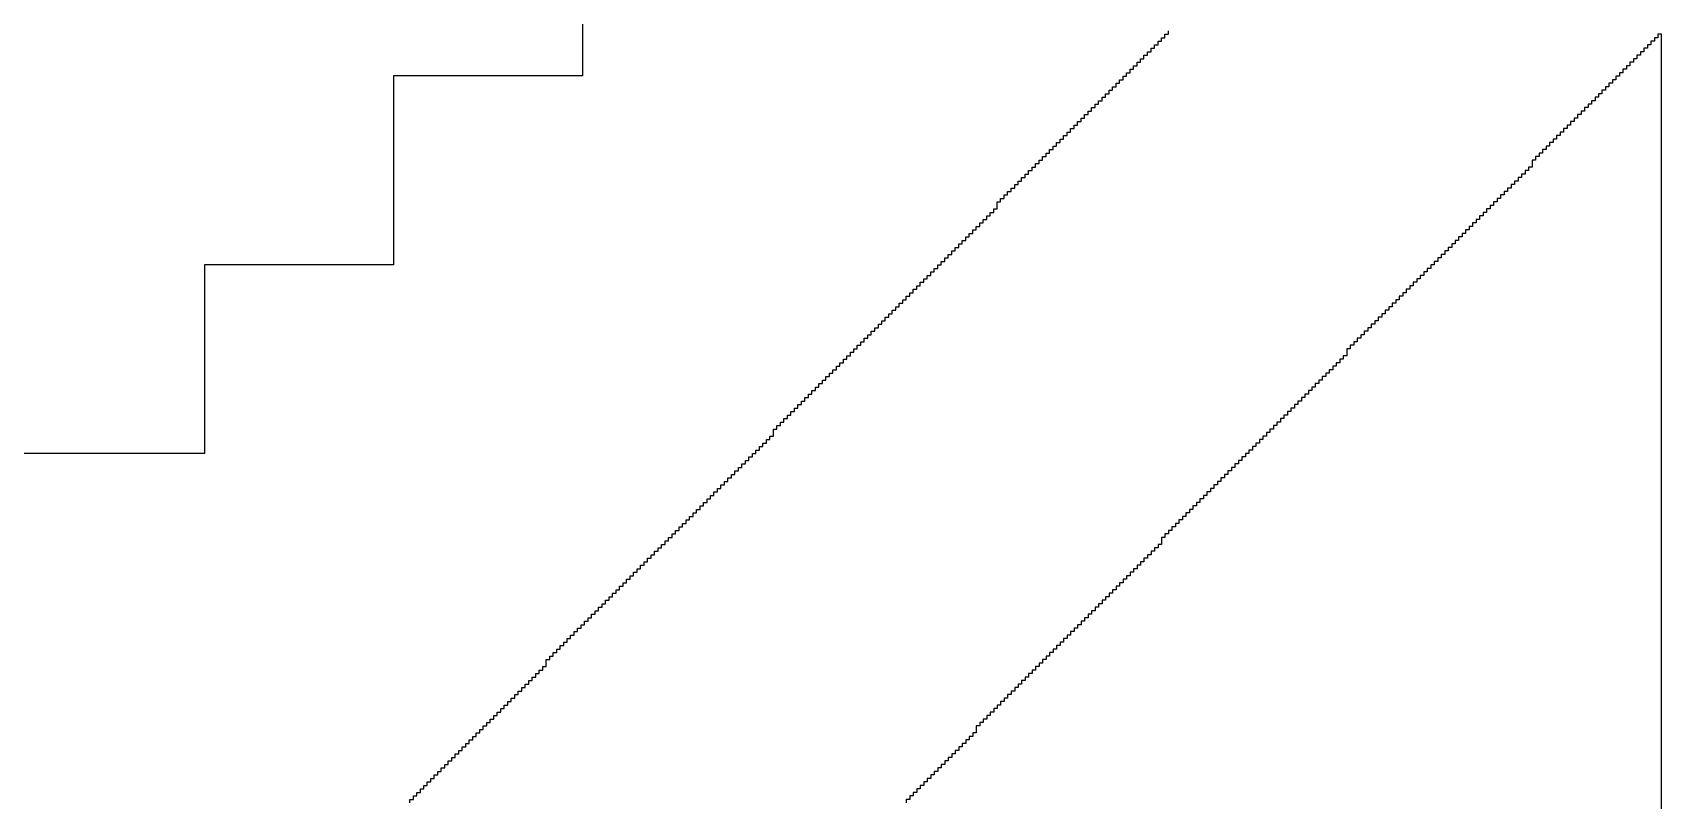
# Model space of a CAD drawing. Header units: inches. Extents: x 1.37 to 7.44, y 1.69 to 5.2.
# Drawn here: x 4.6845 to 4.7382, y 5.0248 to 5.0502 of the extents above; entities that cross this region are included whole.
import ezdxf

# ---------------------------------------------------------------- set-up
doc = ezdxf.new("R2010")
doc.units = ezdxf.units.IN
doc.header["$MEASUREMENT"] = 0
doc.layers.add('Bottom Overlay', color=54, linetype='Continuous')
doc.layers.add('Top Overlay', color=2, linetype='Continuous')

msp = doc.modelspace()

# ---------------------------------------------------------------- linework, layer by layer
at = {"layer": 'Bottom Overlay'}
for p, q in [((4.702618, 5.055005), (4.702618, 5.048767)), ((4.702618, 5.048767), (4.696381, 5.048767)), ((4.696381, 5.048767), (4.696381, 5.042529)), ((4.696381, 5.042529), (4.690143, 5.042529)), ((4.690143, 5.042529), (4.690143, 5.036292)), ((4.690143, 5.036292), (4.683905, 5.036292))]:
    msp.add_line(p, q, dxfattribs=at)
at = {"layer": 'Top Overlay'}
for p, q in [((4.721718, 5.049905), (4.721718, 5.05002)), ((4.721718, 5.05002), (4.721833, 5.05002)), ((4.721833, 5.05002), (4.721833, 5.050135)), ((4.721833, 5.050135), (4.721949, 5.050135)), ((4.721949, 5.050135), (4.721949, 5.050251)), ((4.738097, 5.05002), (4.737981, 5.05002)), ((4.737981, 5.05002), (4.737981, 5.049905)), ((4.738212, 5.050135), (4.738097, 5.050135)), ((4.738097, 5.050135), (4.738097, 5.05002)), ((4.738212, 4.960745), (4.738212, 5.050135)), ((4.721141, 5.049328), (4.721141, 5.049443)), ((4.721141, 5.049443), (4.721257, 5.049443)), ((4.721257, 5.049443), (4.721257, 5.049559)), ((4.721257, 5.049559), (4.721372, 5.049559)), ((4.721372, 5.049559), (4.721372, 5.049674)), ((4.721372, 5.049674), (4.721488, 5.049674)), ((4.721488, 5.049674), (4.721488, 5.049789)), ((4.721488, 5.049789), (4.721603, 5.049789)), ((4.721603, 5.049789), (4.721603, 5.049905)), ((4.721603, 5.049905), (4.721718, 5.049905)), ((4.73752, 5.049443), (4.737405, 5.049443)), ((4.737405, 5.049443), (4.737405, 5.049328)), ((4.737635, 5.049559), (4.73752, 5.049559)), ((4.73752, 5.049559), (4.73752, 5.049443)), ((4.737751, 5.049674), (4.737635, 5.049674)), ((4.737635, 5.049674), (4.737635, 5.049559)), ((4.737866, 5.049789), (4.737751, 5.049789)), ((4.737751, 5.049789), (4.737751, 5.049674)), ((4.737981, 5.049905), (4.737866, 5.049905)), ((4.737866, 5.049905), (4.737866, 5.049789)), ((4.720565, 5.048751), (4.720565, 5.048867)), ((4.720565, 5.048867), (4.72068, 5.048867)), ((4.72068, 5.048867), (4.72068, 5.048982)), ((4.72068, 5.048982), (4.720795, 5.048982)), ((4.720795, 5.048982), (4.720795, 5.049097)), ((4.720795, 5.049097), (4.720911, 5.049097)), ((4.720911, 5.049097), (4.720911, 5.049213)), ((4.720911, 5.049213), (4.721026, 5.049213)), ((4.721026, 5.049213), (4.721026, 5.049328)), ((4.721026, 5.049328), (4.721141, 5.049328)), ((4.736943, 5.048867), (4.736828, 5.048867)), ((4.736828, 5.048867), (4.736828, 5.048751)), ((4.737059, 5.048982), (4.736943, 5.048982)), ((4.736943, 5.048982), (4.736943, 5.048867)), ((4.737174, 5.049097), (4.737059, 5.049097)), ((4.737059, 5.049097), (4.737059, 5.048982)), ((4.737289, 5.049213), (4.737174, 5.049213)), ((4.737174, 5.049213), (4.737174, 5.049097)), ((4.737405, 5.049328), (4.737289, 5.049328)), ((4.737289, 5.049328), (4.737289, 5.049213)), ((4.720103, 5.04829), (4.720103, 5.048405)), ((4.720103, 5.048405), (4.720219, 5.048405)), ((4.720219, 5.048405), (4.720219, 5.048521)), ((4.720219, 5.048521), (4.720334, 5.048521)), ((4.720334, 5.048521), (4.720334, 5.048636)), ((4.720334, 5.048636), (4.720449, 5.048636)), ((4.720449, 5.048636), (4.720449, 5.048751)), ((4.720449, 5.048751), (4.720565, 5.048751)), ((4.736482, 5.048405), (4.736367, 5.048405)), ((4.736367, 5.048405), (4.736367, 5.04829)), ((4.736597, 5.048521), (4.736482, 5.048521)), ((4.736482, 5.048521), (4.736482, 5.048405)), ((4.736713, 5.048636), (4.736597, 5.048636)), ((4.736597, 5.048636), (4.736597, 5.048521)), ((4.736828, 5.048751), (4.736713, 5.048751)), ((4.736713, 5.048751), (4.736713, 5.048636)), ((4.719527, 5.047713), (4.719527, 5.047828)), ((4.719527, 5.047828), (4.719642, 5.047828)), ((4.719642, 5.047828), (4.719642, 5.047944)), ((4.719642, 5.047944), (4.719757, 5.047944)), ((4.719757, 5.047944), (4.719757, 5.048059)), ((4.719757, 5.048059), (4.719873, 5.048059)), ((4.719873, 5.048059), (4.719873, 5.048175)), ((4.719873, 5.048175), (4.719988, 5.048175)), ((4.719988, 5.048175), (4.719988, 5.04829)), ((4.719988, 5.04829), (4.720103, 5.04829)), ((4.735905, 5.047828), (4.73579, 5.047828)), ((4.73579, 5.047828), (4.73579, 5.047713)), ((4.736021, 5.047944), (4.735905, 5.047944)), ((4.735905, 5.047944), (4.735905, 5.047828)), ((4.736136, 5.048059), (4.736021, 5.048059)), ((4.736021, 5.048059), (4.736021, 5.047944)), ((4.736251, 5.048175), (4.736136, 5.048175)), ((4.736136, 5.048175), (4.736136, 5.048059)), ((4.736367, 5.04829), (4.736251, 5.04829)), ((4.736251, 5.04829), (4.736251, 5.048175)), ((4.71895, 5.047136), (4.71895, 5.047252)), ((4.71895, 5.047252), (4.719065, 5.047252)), ((4.719065, 5.047252), (4.719065, 5.047367)), ((4.719065, 5.047367), (4.719181, 5.047367)), ((4.719181, 5.047367), (4.719181, 5.047483)), ((4.719181, 5.047483), (4.719296, 5.047483)), ((4.719296, 5.047483), (4.719296, 5.047598)), ((4.719296, 5.047598), (4.719411, 5.047598)), ((4.719411, 5.047598), (4.719411, 5.047713)), ((4.719411, 5.047713), (4.719527, 5.047713)), ((4.735329, 5.047252), (4.735213, 5.047252)), ((4.735213, 5.047252), (4.735213, 5.047136)), ((4.735444, 5.047367), (4.735329, 5.047367)), ((4.735329, 5.047367), (4.735329, 5.047252)), ((4.735559, 5.047483), (4.735444, 5.047483)), ((4.735444, 5.047483), (4.735444, 5.047367)), ((4.735675, 5.047598), (4.735559, 5.047598)), ((4.735559, 5.047598), (4.735559, 5.047483)), ((4.73579, 5.047713), (4.735675, 5.047713)), ((4.735675, 5.047713), (4.735675, 5.047598)), ((4.718489, 5.046675), (4.718489, 5.04679)), ((4.718489, 5.04679), (4.718604, 5.04679)), ((4.718604, 5.04679), (4.718604, 5.046906)), ((4.718604, 5.046906), (4.718719, 5.046906)), ((4.718719, 5.046906), (4.718719, 5.047021)), ((4.718719, 5.047021), (4.718835, 5.047021)), ((4.718835, 5.047021), (4.718835, 5.047136)), ((4.718835, 5.047136), (4.71895, 5.047136)), ((4.734867, 5.04679), (4.734752, 5.04679)), ((4.734752, 5.04679), (4.734752, 5.046675)), ((4.734983, 5.046906), (4.734867, 5.046906)), ((4.734867, 5.046906), (4.734867, 5.04679)), ((4.735098, 5.047021), (4.734983, 5.047021)), ((4.734983, 5.047021), (4.734983, 5.046906)), ((4.735213, 5.047136), (4.735098, 5.047136)), ((4.735098, 5.047136), (4.735098, 5.047021)), ((4.717912, 5.046098), (4.717912, 5.046214)), ((4.717912, 5.046214), (4.718027, 5.046214)), ((4.718027, 5.046214), (4.718027, 5.046329)), ((4.718027, 5.046329), (4.718143, 5.046329)), ((4.718143, 5.046329), (4.718143, 5.046444)), ((4.718143, 5.046444), (4.718258, 5.046444)), ((4.718258, 5.046444), (4.718258, 5.04656)), ((4.718258, 5.04656), (4.718373, 5.04656)), ((4.718373, 5.04656), (4.718373, 5.046675)), ((4.718373, 5.046675), (4.718489, 5.046675)), ((4.734291, 5.046214), (4.734175, 5.046214)), ((4.734175, 5.046214), (4.734175, 5.046098)), ((4.734406, 5.046329), (4.734291, 5.046329)), ((4.734291, 5.046329), (4.734291, 5.046214)), ((4.734521, 5.046444), (4.734406, 5.046444)), ((4.734406, 5.046444), (4.734406, 5.046329)), ((4.734636, 5.04656), (4.734521, 5.04656)), ((4.734521, 5.04656), (4.734521, 5.046444)), ((4.734752, 5.046675), (4.734636, 5.046675)), ((4.734636, 5.046675), (4.734636, 5.04656)), ((4.717335, 5.045522), (4.717335, 5.045637)), ((4.717335, 5.045637), (4.71745, 5.045637)), ((4.71745, 5.045637), (4.71745, 5.045752)), ((4.71745, 5.045752), (4.717566, 5.045752)), ((4.717566, 5.045752), (4.717566, 5.045868)), ((4.717566, 5.045868), (4.717681, 5.045868)), ((4.717681, 5.045868), (4.717681, 5.045983)), ((4.717681, 5.045983), (4.717797, 5.045983)), ((4.717797, 5.045983), (4.717797, 5.046098)), ((4.717797, 5.046098), (4.717912, 5.046098)), ((4.733829, 5.045637), (4.733714, 5.045637)), ((4.733714, 5.045637), (4.733714, 5.045522)), ((4.733944, 5.045752), (4.733829, 5.045752)), ((4.733829, 5.045752), (4.733829, 5.045637)), ((4.73406, 5.045983), (4.733944, 5.045983)), ((4.733944, 5.045983), (4.733944, 5.045752)), ((4.734175, 5.046098), (4.73406, 5.046098)), ((4.73406, 5.046098), (4.73406, 5.045983)), ((4.716874, 5.04506), (4.716874, 5.045176)), ((4.716874, 5.045176), (4.716989, 5.045176)), ((4.716989, 5.045176), (4.716989, 5.045291)), ((4.716989, 5.045291), (4.717104, 5.045291)), ((4.717104, 5.045291), (4.717104, 5.045406)), ((4.717104, 5.045406), (4.71722, 5.045406)), ((4.71722, 5.045406), (4.71722, 5.045522)), ((4.71722, 5.045522), (4.717335, 5.045522)), ((4.733368, 5.045176), (4.733252, 5.045176)), ((4.733252, 5.045176), (4.733252, 5.04506)), ((4.733483, 5.045291), (4.733368, 5.045291)), ((4.733368, 5.045291), (4.733368, 5.045176)), ((4.733598, 5.045406), (4.733483, 5.045406)), ((4.733483, 5.045406), (4.733483, 5.045291)), ((4.733714, 5.045522), (4.733598, 5.045522)), ((4.733598, 5.045522), (4.733598, 5.045406)), ((4.716297, 5.044368), (4.716297, 5.044599)), ((4.716297, 5.044599), (4.716412, 5.044599)), ((4.716412, 5.044599), (4.716412, 5.044714)), ((4.716412, 5.044714), (4.716528, 5.044714)), ((4.716528, 5.044714), (4.716528, 5.04483)), ((4.716528, 5.04483), (4.716643, 5.04483)), ((4.716643, 5.04483), (4.716643, 5.044945)), ((4.716643, 5.044945), (4.716759, 5.044945)), ((4.716759, 5.044945), (4.716759, 5.04506)), ((4.716759, 5.04506), (4.716874, 5.04506)), ((4.732791, 5.044599), (4.732676, 5.044599)), ((4.732676, 5.044599), (4.732676, 5.044484)), ((4.732906, 5.044714), (4.732791, 5.044714)), ((4.732791, 5.044714), (4.732791, 5.044599)), ((4.733022, 5.04483), (4.732906, 5.04483)), ((4.732906, 5.04483), (4.732906, 5.044714)), ((4.733137, 5.044945), (4.733022, 5.044945)), ((4.733022, 5.044945), (4.733022, 5.04483)), ((4.733252, 5.04506), (4.733137, 5.04506)), ((4.733137, 5.04506), (4.733137, 5.044945)), ((4.715836, 5.043907), (4.715836, 5.044022)), ((4.715836, 5.044022), (4.715951, 5.044022)), ((4.715951, 5.044022), (4.715951, 5.044138)), ((4.715951, 5.044138), (4.716066, 5.044138)), ((4.716066, 5.044138), (4.716066, 5.044253)), ((4.716066, 5.044253), (4.716182, 5.044253)), ((4.716182, 5.044253), (4.716182, 5.044368)), ((4.716182, 5.044368), (4.716297, 5.044368)), ((4.732214, 5.044022), (4.732099, 5.044022)), ((4.732099, 5.044022), (4.732099, 5.043907)), ((4.73233, 5.044138), (4.732214, 5.044138)), ((4.732214, 5.044138), (4.732214, 5.044022)), ((4.732445, 5.044253), (4.73233, 5.044253)), ((4.73233, 5.044253), (4.73233, 5.044138)), ((4.73256, 5.044368), (4.732445, 5.044368)), ((4.732445, 5.044368), (4.732445, 5.044253)), ((4.732676, 5.044484), (4.73256, 5.044484)), ((4.73256, 5.044484), (4.73256, 5.044368)), ((4.715374, 5.043445), (4.715374, 5.043561)), ((4.715374, 5.043561), (4.71549, 5.043561)), ((4.71549, 5.043561), (4.71549, 5.043676)), ((4.71549, 5.043676), (4.715605, 5.043676)), ((4.715605, 5.043676), (4.715605, 5.043792)), ((4.715605, 5.043792), (4.71572, 5.043792)), ((4.71572, 5.043792), (4.71572, 5.043907)), ((4.71572, 5.043907), (4.715836, 5.043907)), ((4.731753, 5.043561), (4.731638, 5.043561)), ((4.731638, 5.043561), (4.731638, 5.043445)), ((4.731868, 5.043676), (4.731753, 5.043676)), ((4.731753, 5.043676), (4.731753, 5.043561)), ((4.731984, 5.043792), (4.731868, 5.043792)), ((4.731868, 5.043792), (4.731868, 5.043676)), ((4.732099, 5.043907), (4.731984, 5.043907)), ((4.731984, 5.043907), (4.731984, 5.043792)), ((4.714798, 5.042869), (4.714798, 5.042984)), ((4.714798, 5.042984), (4.714913, 5.042984)), ((4.714913, 5.042984), (4.714913, 5.0431)), ((4.714913, 5.0431), (4.715028, 5.0431)), ((4.715028, 5.0431), (4.715028, 5.043215)), ((4.715028, 5.043215), (4.715144, 5.043215)), ((4.715144, 5.043215), (4.715144, 5.04333)), ((4.715144, 5.04333), (4.715259, 5.04333)), ((4.715259, 5.04333), (4.715259, 5.043445)), ((4.715259, 5.043445), (4.715374, 5.043445)), ((4.731176, 5.042984), (4.731061, 5.042984)), ((4.731061, 5.042984), (4.731061, 5.042869)), ((4.731292, 5.0431), (4.731176, 5.0431)), ((4.731176, 5.0431), (4.731176, 5.042984)), ((4.731407, 5.043215), (4.731292, 5.043215)), ((4.731292, 5.043215), (4.731292, 5.0431)), ((4.731522, 5.04333), (4.731407, 5.04333)), ((4.731407, 5.04333), (4.731407, 5.043215)), ((4.731638, 5.043445), (4.731522, 5.043445)), ((4.731522, 5.043445), (4.731522, 5.04333)), ((4.714221, 5.042292), (4.714221, 5.042407)), ((4.714221, 5.042407), (4.714336, 5.042407)), ((4.714336, 5.042407), (4.714336, 5.042523)), ((4.714336, 5.042523), (4.714452, 5.042523)), ((4.714452, 5.042523), (4.714452, 5.042638)), ((4.714452, 5.042638), (4.714567, 5.042638)), ((4.714567, 5.042638), (4.714567, 5.042753)), ((4.714567, 5.042753), (4.714682, 5.042753)), ((4.714682, 5.042753), (4.714682, 5.042869)), ((4.714682, 5.042869), (4.714798, 5.042869)), ((4.7306, 5.042407), (4.730484, 5.042407)), ((4.730484, 5.042407), (4.730484, 5.042292)), ((4.730715, 5.042523), (4.7306, 5.042523)), ((4.7306, 5.042523), (4.7306, 5.042407)), ((4.73083, 5.042638), (4.730715, 5.042638)), ((4.730715, 5.042638), (4.730715, 5.042523)), ((4.730946, 5.042753), (4.73083, 5.042753)), ((4.73083, 5.042753), (4.73083, 5.042638)), ((4.731061, 5.042869), (4.730946, 5.042869)), ((4.730946, 5.042869), (4.730946, 5.042753)), ((4.71376, 5.041831), (4.71376, 5.041946)), ((4.71376, 5.041946), (4.713875, 5.041946)), ((4.713875, 5.041946), (4.713875, 5.042061)), ((4.713875, 5.042061), (4.71399, 5.042061)), ((4.71399, 5.042061), (4.71399, 5.042177)), ((4.71399, 5.042177), (4.714106, 5.042177)), ((4.714106, 5.042177), (4.714106, 5.042292)), ((4.714106, 5.042292), (4.714221, 5.042292)), ((4.730138, 5.041946), (4.730023, 5.041946)), ((4.730023, 5.041946), (4.730023, 5.041831)), ((4.730253, 5.042061), (4.730138, 5.042061)), ((4.730138, 5.042061), (4.730138, 5.041946)), ((4.730369, 5.042177), (4.730253, 5.042177)), ((4.730253, 5.042177), (4.730253, 5.042061)), ((4.730484, 5.042292), (4.730369, 5.042292)), ((4.730369, 5.042292), (4.730369, 5.042177)), ((4.713183, 5.041254), (4.713183, 5.041369)), ((4.713183, 5.041369), (4.713298, 5.041369)), ((4.713298, 5.041369), (4.713298, 5.041485)), ((4.713298, 5.041485), (4.713414, 5.041485)), ((4.713414, 5.041485), (4.713414, 5.0416)), ((4.713414, 5.0416), (4.713529, 5.0416)), ((4.713529, 5.0416), (4.713529, 5.041715)), ((4.713529, 5.041715), (4.713644, 5.041715)), ((4.713644, 5.041715), (4.713644, 5.041831)), ((4.713644, 5.041831), (4.71376, 5.041831)), ((4.729561, 5.041369), (4.729446, 5.041369)), ((4.729446, 5.041369), (4.729446, 5.041254)), ((4.729677, 5.041485), (4.729561, 5.041485)), ((4.729561, 5.041485), (4.729561, 5.041369)), ((4.729792, 5.0416), (4.729677, 5.0416)), ((4.729677, 5.0416), (4.729677, 5.041485)), ((4.729908, 5.041715), (4.729792, 5.041715)), ((4.729792, 5.041715), (4.729792, 5.0416)), ((4.730023, 5.041831), (4.729908, 5.041831)), ((4.729908, 5.041831), (4.729908, 5.041715)), ((4.712606, 5.040677), (4.712606, 5.040793)), ((4.712606, 5.040793), (4.712721, 5.040793)), ((4.712721, 5.040793), (4.712721, 5.040908)), ((4.712721, 5.040908), (4.712837, 5.040908)), ((4.712837, 5.040908), (4.712837, 5.041023)), ((4.712837, 5.041023), (4.712952, 5.041023)), ((4.712952, 5.041023), (4.712952, 5.041139)), ((4.712952, 5.041139), (4.713068, 5.041139)), ((4.713068, 5.041139), (4.713068, 5.041254)), ((4.713068, 5.041254), (4.713183, 5.041254)), ((4.728985, 5.040793), (4.728869, 5.040793)), ((4.728869, 5.040793), (4.728869, 5.040677)), ((4.7291, 5.040908), (4.728985, 5.040908)), ((4.728985, 5.040908), (4.728985, 5.040793)), ((4.729215, 5.041023), (4.7291, 5.041023)), ((4.7291, 5.041023), (4.7291, 5.040908)), ((4.729331, 5.041139), (4.729215, 5.041139)), ((4.729215, 5.041139), (4.729215, 5.041023)), ((4.729446, 5.041254), (4.729331, 5.041254)), ((4.729331, 5.041254), (4.729331, 5.041139)), ((4.712145, 5.040216), (4.712145, 5.040331)), ((4.712145, 5.040331), (4.71226, 5.040331)), ((4.71226, 5.040331), (4.71226, 5.040447)), ((4.71226, 5.040447), (4.712376, 5.040447)), ((4.712376, 5.040447), (4.712376, 5.040562)), ((4.712376, 5.040562), (4.712491, 5.040562)), ((4.712491, 5.040562), (4.712491, 5.040677)), ((4.712491, 5.040677), (4.712606, 5.040677)), ((4.728523, 5.040331), (4.728408, 5.040331)), ((4.728408, 5.040331), (4.728408, 5.040216)), ((4.728639, 5.040447), (4.728523, 5.040447)), ((4.728523, 5.040447), (4.728523, 5.040331)), ((4.728754, 5.040562), (4.728639, 5.040562)), ((4.728639, 5.040562), (4.728639, 5.040447)), ((4.728869, 5.040677), (4.728754, 5.040677)), ((4.728754, 5.040677), (4.728754, 5.040562)), ((4.711568, 5.039639), (4.711568, 5.039755)), ((4.711568, 5.039755), (4.711683, 5.039755)), ((4.711683, 5.039755), (4.711683, 5.03987)), ((4.711683, 5.03987), (4.711799, 5.03987)), ((4.711799, 5.03987), (4.711799, 5.039985)), ((4.711799, 5.039985), (4.711914, 5.039985)), ((4.711914, 5.039985), (4.711914, 5.040101)), ((4.711914, 5.040101), (4.712029, 5.040101)), ((4.712029, 5.040101), (4.712029, 5.040216)), ((4.712029, 5.040216), (4.712145, 5.040216)), ((4.727947, 5.039755), (4.727831, 5.039755)), ((4.727831, 5.039755), (4.727831, 5.039524)), ((4.728062, 5.03987), (4.727947, 5.03987)), ((4.727947, 5.03987), (4.727947, 5.039755)), ((4.728177, 5.039985), (4.728062, 5.039985)), ((4.728062, 5.039985), (4.728062, 5.03987)), ((4.728293, 5.040101), (4.728177, 5.040101)), ((4.728177, 5.040101), (4.728177, 5.039985)), ((4.728408, 5.040216), (4.728293, 5.040216)), ((4.728293, 5.040216), (4.728293, 5.040101)), ((4.710991, 5.039062), (4.710991, 5.039178)), ((4.710991, 5.039178), (4.711107, 5.039178)), ((4.711107, 5.039178), (4.711107, 5.039293)), ((4.711107, 5.039293), (4.711222, 5.039293)), ((4.711222, 5.039293), (4.711222, 5.039409)), ((4.711222, 5.039409), (4.711337, 5.039409)), ((4.711337, 5.039409), (4.711337, 5.039524)), ((4.711337, 5.039524), (4.711453, 5.039524)), ((4.711453, 5.039524), (4.711453, 5.039639)), ((4.711453, 5.039639), (4.711568, 5.039639)), ((4.727485, 5.039178), (4.72737, 5.039178)), ((4.72737, 5.039178), (4.72737, 5.039062)), ((4.727601, 5.039293), (4.727485, 5.039293)), ((4.727485, 5.039293), (4.727485, 5.039178)), ((4.727716, 5.039409), (4.727601, 5.039409)), ((4.727601, 5.039409), (4.727601, 5.039293)), ((4.727831, 5.039524), (4.727716, 5.039524)), ((4.727716, 5.039524), (4.727716, 5.039409)), ((4.71053, 5.038601), (4.71053, 5.038716)), ((4.71053, 5.038716), (4.710645, 5.038716)), ((4.710645, 5.038716), (4.710645, 5.038832)), ((4.710645, 5.038832), (4.710761, 5.038832)), ((4.710761, 5.038832), (4.710761, 5.038947)), ((4.710761, 5.038947), (4.710876, 5.038947)), ((4.710876, 5.038947), (4.710876, 5.039062)), ((4.710876, 5.039062), (4.710991, 5.039062)), ((4.727024, 5.038716), (4.726909, 5.038716)), ((4.726909, 5.038716), (4.726909, 5.038601)), ((4.727139, 5.038832), (4.727024, 5.038832)), ((4.727024, 5.038832), (4.727024, 5.038716)), ((4.727255, 5.038947), (4.727139, 5.038947)), ((4.727139, 5.038947), (4.727139, 5.038832)), ((4.72737, 5.039062), (4.727255, 5.039062)), ((4.727255, 5.039062), (4.727255, 5.038947)), ((4.709953, 5.038024), (4.709953, 5.03814)), ((4.709953, 5.03814), (4.710069, 5.03814)), ((4.710069, 5.03814), (4.710069, 5.038255)), ((4.710069, 5.038255), (4.710184, 5.038255)), ((4.710184, 5.038255), (4.710184, 5.038371)), ((4.710184, 5.038371), (4.710299, 5.038371)), ((4.710299, 5.038371), (4.710299, 5.038486)), ((4.710299, 5.038486), (4.710415, 5.038486)), ((4.710415, 5.038486), (4.710415, 5.038601)), ((4.710415, 5.038601), (4.71053, 5.038601)), ((4.726447, 5.03814), (4.726332, 5.03814)), ((4.726332, 5.03814), (4.726332, 5.038024)), ((4.726563, 5.038255), (4.726447, 5.038255)), ((4.726447, 5.038255), (4.726447, 5.03814)), ((4.726678, 5.038371), (4.726563, 5.038371)), ((4.726563, 5.038371), (4.726563, 5.038255)), ((4.726793, 5.038486), (4.726678, 5.038486)), ((4.726678, 5.038486), (4.726678, 5.038371)), ((4.726909, 5.038601), (4.726793, 5.038601)), ((4.726793, 5.038601), (4.726793, 5.038486)), ((4.709492, 5.037563), (4.709492, 5.037678)), ((4.709492, 5.037678), (4.709607, 5.037678)), ((4.709607, 5.037678), (4.709607, 5.037794)), ((4.709607, 5.037794), (4.709723, 5.037794)), ((4.709723, 5.037794), (4.709723, 5.037909)), ((4.709723, 5.037909), (4.709838, 5.037909)), ((4.709838, 5.037909), (4.709838, 5.038024)), ((4.709838, 5.038024), (4.709953, 5.038024)), ((4.725986, 5.037678), (4.725871, 5.037678)), ((4.725871, 5.037678), (4.725871, 5.037563)), ((4.726101, 5.037794), (4.725986, 5.037794)), ((4.725986, 5.037794), (4.725986, 5.037678)), ((4.726216, 5.037909), (4.726101, 5.037909)), ((4.726101, 5.037909), (4.726101, 5.037794)), ((4.726332, 5.038024), (4.726216, 5.038024)), ((4.726216, 5.038024), (4.726216, 5.037909)), ((4.708915, 5.036871), (4.708915, 5.037102)), ((4.708915, 5.037102), (4.709031, 5.037102)), ((4.709031, 5.037102), (4.709031, 5.037217)), ((4.709031, 5.037217), (4.709146, 5.037217)), ((4.709146, 5.037217), (4.709146, 5.037332)), ((4.709146, 5.037332), (4.709261, 5.037332)), ((4.709261, 5.037332), (4.709261, 5.037448)), ((4.709261, 5.037448), (4.709377, 5.037448)), ((4.709377, 5.037448), (4.709377, 5.037563)), ((4.709377, 5.037563), (4.709492, 5.037563)), ((4.725409, 5.037102), (4.725294, 5.037102)), ((4.725294, 5.037102), (4.725294, 5.036986)), ((4.725524, 5.037217), (4.725409, 5.037217)), ((4.725409, 5.037217), (4.725409, 5.037102)), ((4.72564, 5.037332), (4.725524, 5.037332)), ((4.725524, 5.037332), (4.725524, 5.037217)), ((4.725755, 5.037448), (4.72564, 5.037448)), ((4.72564, 5.037448), (4.72564, 5.037332)), ((4.725871, 5.037563), (4.725755, 5.037563)), ((4.725755, 5.037563), (4.725755, 5.037448)), ((4.708454, 5.03641), (4.708454, 5.036525)), ((4.708454, 5.036525), (4.708569, 5.036525)), ((4.708569, 5.036525), (4.708569, 5.03664)), ((4.708569, 5.03664), (4.708685, 5.03664)), ((4.708685, 5.03664), (4.708685, 5.036756)), ((4.708685, 5.036756), (4.7088, 5.036756)), ((4.7088, 5.036756), (4.7088, 5.036871)), ((4.7088, 5.036871), (4.708915, 5.036871)), ((4.724832, 5.036525), (4.724717, 5.036525)), ((4.724717, 5.036525), (4.724717, 5.03641)), ((4.724948, 5.03664), (4.724832, 5.03664)), ((4.724832, 5.03664), (4.724832, 5.036525)), ((4.725063, 5.036756), (4.724948, 5.036756)), ((4.724948, 5.036756), (4.724948, 5.03664)), ((4.725178, 5.036871), (4.725063, 5.036871)), ((4.725063, 5.036871), (4.725063, 5.036756)), ((4.725294, 5.036986), (4.725178, 5.036986)), ((4.725178, 5.036986), (4.725178, 5.036871)), ((4.707992, 5.035948), (4.707992, 5.036064)), ((4.707992, 5.036064), (4.708108, 5.036064)), ((4.708108, 5.036064), (4.708108, 5.036179)), ((4.708108, 5.036179), (4.708223, 5.036179)), ((4.708223, 5.036179), (4.708223, 5.036294)), ((4.708223, 5.036294), (4.708338, 5.036294)), ((4.708338, 5.036294), (4.708338, 5.03641)), ((4.708338, 5.03641), (4.708454, 5.03641)), ((4.724371, 5.036064), (4.724256, 5.036064)), ((4.724256, 5.036064), (4.724256, 5.035948)), ((4.724486, 5.036179), (4.724371, 5.036179)), ((4.724371, 5.036179), (4.724371, 5.036064)), ((4.724602, 5.036294), (4.724486, 5.036294)), ((4.724486, 5.036294), (4.724486, 5.036179)), ((4.724717, 5.03641), (4.724602, 5.03641)), ((4.724602, 5.03641), (4.724602, 5.036294)), ((4.707416, 5.035372), (4.707416, 5.035487)), ((4.707416, 5.035487), (4.707531, 5.035487)), ((4.707531, 5.035487), (4.707531, 5.035602)), ((4.707531, 5.035602), (4.707646, 5.035602)), ((4.707646, 5.035602), (4.707646, 5.035718)), ((4.707646, 5.035718), (4.707762, 5.035718)), ((4.707762, 5.035718), (4.707762, 5.035833)), ((4.707762, 5.035833), (4.707877, 5.035833)), ((4.707877, 5.035833), (4.707877, 5.035948)), ((4.707877, 5.035948), (4.707992, 5.035948)), ((4.723794, 5.035487), (4.723679, 5.035487)), ((4.723679, 5.035487), (4.723679, 5.035372)), ((4.72391, 5.035602), (4.723794, 5.035602)), ((4.723794, 5.035602), (4.723794, 5.035487)), ((4.724025, 5.035718), (4.72391, 5.035718)), ((4.72391, 5.035718), (4.72391, 5.035602)), ((4.72414, 5.035833), (4.724025, 5.035833)), ((4.724025, 5.035833), (4.724025, 5.035718)), ((4.724256, 5.035948), (4.72414, 5.035948)), ((4.72414, 5.035948), (4.72414, 5.035833)), ((4.706839, 5.034795), (4.706839, 5.03491)), ((4.706839, 5.03491), (4.706954, 5.03491)), ((4.706954, 5.03491), (4.706954, 5.035025)), ((4.706954, 5.035025), (4.70707, 5.035025)), ((4.70707, 5.035025), (4.70707, 5.035141)), ((4.70707, 5.035141), (4.707185, 5.035141)), ((4.707185, 5.035141), (4.707185, 5.035256)), ((4.707185, 5.035256), (4.7073, 5.035256)), ((4.7073, 5.035256), (4.7073, 5.035372)), ((4.7073, 5.035372), (4.707416, 5.035372)), ((4.723218, 5.03491), (4.723102, 5.03491)), ((4.723102, 5.03491), (4.723102, 5.034795)), ((4.723333, 5.035025), (4.723218, 5.035025)), ((4.723218, 5.035025), (4.723218, 5.03491)), ((4.723448, 5.035141), (4.723333, 5.035141)), ((4.723333, 5.035141), (4.723333, 5.035025)), ((4.723564, 5.035256), (4.723448, 5.035256)), ((4.723448, 5.035256), (4.723448, 5.035141)), ((4.723679, 5.035372), (4.723564, 5.035372)), ((4.723564, 5.035372), (4.723564, 5.035256)), ((4.706378, 5.034333), (4.706378, 5.034449)), ((4.706378, 5.034449), (4.706493, 5.034449)), ((4.706493, 5.034449), (4.706493, 5.034564)), ((4.706493, 5.034564), (4.706608, 5.034564)), ((4.706608, 5.034564), (4.706608, 5.03468)), ((4.706608, 5.03468), (4.706724, 5.03468)), ((4.706724, 5.03468), (4.706724, 5.034795)), ((4.706724, 5.034795), (4.706839, 5.034795)), ((4.722756, 5.034449), (4.722641, 5.034449)), ((4.722641, 5.034449), (4.722641, 5.034333)), ((4.722872, 5.034564), (4.722756, 5.034564)), ((4.722756, 5.034564), (4.722756, 5.034449)), ((4.722987, 5.03468), (4.722872, 5.03468)), ((4.722872, 5.03468), (4.722872, 5.034564)), ((4.723102, 5.034795), (4.722987, 5.034795)), ((4.722987, 5.034795), (4.722987, 5.03468)), ((4.705801, 5.033757), (4.705801, 5.033872)), ((4.705801, 5.033872), (4.705916, 5.033872)), ((4.705916, 5.033872), (4.705916, 5.033988)), ((4.705916, 5.033988), (4.706032, 5.033988)), ((4.706032, 5.033988), (4.706032, 5.034103)), ((4.706032, 5.034103), (4.706147, 5.034103)), ((4.706147, 5.034103), (4.706147, 5.034218)), ((4.706147, 5.034218), (4.706262, 5.034218)), ((4.706262, 5.034218), (4.706262, 5.034333)), ((4.706262, 5.034333), (4.706378, 5.034333)), ((4.72218, 5.033872), (4.722064, 5.033872)), ((4.722064, 5.033872), (4.722064, 5.033757)), ((4.722295, 5.033988), (4.72218, 5.033988)), ((4.72218, 5.033988), (4.72218, 5.033872)), ((4.72241, 5.034103), (4.722295, 5.034103)), ((4.722295, 5.034103), (4.722295, 5.033988)), ((4.722526, 5.034218), (4.72241, 5.034218)), ((4.72241, 5.034218), (4.72241, 5.034103)), ((4.722641, 5.034333), (4.722526, 5.034333)), ((4.722526, 5.034333), (4.722526, 5.034218)), ((4.705224, 5.03318), (4.705224, 5.033295)), ((4.705224, 5.033295), (4.70534, 5.033295)), ((4.70534, 5.033295), (4.70534, 5.033411)), ((4.70534, 5.033411), (4.705455, 5.033411)), ((4.705455, 5.033411), (4.705455, 5.033526)), ((4.705455, 5.033526), (4.70557, 5.033526)), ((4.70557, 5.033526), (4.70557, 5.033641)), ((4.70557, 5.033641), (4.705686, 5.033641)), ((4.705686, 5.033641), (4.705686, 5.033757)), ((4.705686, 5.033757), (4.705801, 5.033757)), ((4.721718, 5.033295), (4.721603, 5.033295)), ((4.721603, 5.033295), (4.721603, 5.03318)), ((4.721833, 5.033526), (4.721718, 5.033526)), ((4.721718, 5.033526), (4.721718, 5.033295)), ((4.721949, 5.033641), (4.721833, 5.033641)), ((4.721833, 5.033641), (4.721833, 5.033526)), ((4.722064, 5.033757), (4.721949, 5.033757)), ((4.721949, 5.033757), (4.721949, 5.033641)), ((4.704763, 5.032719), (4.704763, 5.032834)), ((4.704763, 5.032834), (4.704878, 5.032834)), ((4.704878, 5.032834), (4.704878, 5.032949)), ((4.704878, 5.032949), (4.704994, 5.032949)), ((4.704994, 5.032949), (4.704994, 5.033065)), ((4.704994, 5.033065), (4.705109, 5.033065)), ((4.705109, 5.033065), (4.705109, 5.03318)), ((4.705109, 5.03318), (4.705224, 5.03318)), ((4.721257, 5.032834), (4.721141, 5.032834)), ((4.721141, 5.032834), (4.721141, 5.032719)), ((4.721372, 5.032949), (4.721257, 5.032949)), ((4.721257, 5.032949), (4.721257, 5.032834)), ((4.721488, 5.033065), (4.721372, 5.033065)), ((4.721372, 5.033065), (4.721372, 5.032949)), ((4.721603, 5.03318), (4.721488, 5.03318)), ((4.721488, 5.03318), (4.721488, 5.033065)), ((4.704186, 5.032142), (4.704186, 5.032257)), ((4.704186, 5.032257), (4.704301, 5.032257)), ((4.704301, 5.032257), (4.704301, 5.032373)), ((4.704301, 5.032373), (4.704417, 5.032373)), ((4.704417, 5.032373), (4.704417, 5.032488)), ((4.704417, 5.032488), (4.704532, 5.032488)), ((4.704532, 5.032488), (4.704532, 5.032603)), ((4.704532, 5.032603), (4.704648, 5.032603)), ((4.704648, 5.032603), (4.704648, 5.032719)), ((4.704648, 5.032719), (4.704763, 5.032719)), ((4.72068, 5.032257), (4.720565, 5.032257)), ((4.720565, 5.032257), (4.720565, 5.032142)), ((4.720795, 5.032373), (4.72068, 5.032373)), ((4.72068, 5.032373), (4.72068, 5.032257)), ((4.720911, 5.032488), (4.720795, 5.032488)), ((4.720795, 5.032488), (4.720795, 5.032373)), ((4.721026, 5.032603), (4.720911, 5.032603)), ((4.720911, 5.032603), (4.720911, 5.032488)), ((4.721141, 5.032719), (4.721026, 5.032719)), ((4.721026, 5.032719), (4.721026, 5.032603)), ((4.703609, 5.031565), (4.703609, 5.031681)), ((4.703609, 5.031681), (4.703725, 5.031681)), ((4.703725, 5.031681), (4.703725, 5.031796)), ((4.703725, 5.031796), (4.70384, 5.031796)), ((4.70384, 5.031796), (4.70384, 5.031911)), ((4.70384, 5.031911), (4.703956, 5.031911)), ((4.703956, 5.031911), (4.703956, 5.032027)), ((4.703956, 5.032027), (4.704071, 5.032027)), ((4.704071, 5.032027), (4.704071, 5.032142)), ((4.704071, 5.032142), (4.704186, 5.032142)), ((4.720103, 5.031681), (4.719988, 5.031681)), ((4.719988, 5.031681), (4.719988, 5.031565)), ((4.720219, 5.031796), (4.720103, 5.031796)), ((4.720103, 5.031796), (4.720103, 5.031681)), ((4.720334, 5.031911), (4.720219, 5.031911)), ((4.720219, 5.031911), (4.720219, 5.031796)), ((4.720449, 5.032027), (4.720334, 5.032027)), ((4.720334, 5.032027), (4.720334, 5.031911)), ((4.720565, 5.032142), (4.720449, 5.032142)), ((4.720449, 5.032142), (4.720449, 5.032027)), ((4.703148, 5.031104), (4.703148, 5.031219)), ((4.703148, 5.031219), (4.703264, 5.031219)), ((4.703264, 5.031219), (4.703264, 5.031335)), ((4.703264, 5.031335), (4.703379, 5.031335)), ((4.703379, 5.031335), (4.703379, 5.03145)), ((4.703379, 5.03145), (4.703494, 5.03145)), ((4.703494, 5.03145), (4.703494, 5.031565)), ((4.703494, 5.031565), (4.703609, 5.031565)), ((4.719642, 5.031219), (4.719527, 5.031219)), ((4.719527, 5.031219), (4.719527, 5.031104)), ((4.719757, 5.031335), (4.719642, 5.031335)), ((4.719642, 5.031335), (4.719642, 5.031219)), ((4.719873, 5.03145), (4.719757, 5.03145)), ((4.719757, 5.03145), (4.719757, 5.031335)), ((4.719988, 5.031565), (4.719873, 5.031565)), ((4.719873, 5.031565), (4.719873, 5.03145)), ((4.702571, 5.030527), (4.702571, 5.030642)), ((4.702571, 5.030642), (4.702687, 5.030642)), ((4.702687, 5.030642), (4.702687, 5.030758)), ((4.702687, 5.030758), (4.702802, 5.030758)), ((4.702802, 5.030758), (4.702802, 5.030873)), ((4.702802, 5.030873), (4.702917, 5.030873)), ((4.702917, 5.030873), (4.702917, 5.030989)), ((4.702917, 5.030989), (4.703033, 5.030989)), ((4.703033, 5.030989), (4.703033, 5.031104)), ((4.703033, 5.031104), (4.703148, 5.031104)), ((4.719065, 5.030642), (4.71895, 5.030642)), ((4.71895, 5.030642), (4.71895, 5.030527)), ((4.719181, 5.030758), (4.719065, 5.030758)), ((4.719065, 5.030758), (4.719065, 5.030642)), ((4.719296, 5.030873), (4.719181, 5.030873)), ((4.719181, 5.030873), (4.719181, 5.030758)), ((4.719411, 5.030989), (4.719296, 5.030989)), ((4.719296, 5.030989), (4.719296, 5.030873)), ((4.719527, 5.031104), (4.719411, 5.031104)), ((4.719411, 5.031104), (4.719411, 5.030989)), ((4.701995, 5.02995), (4.701995, 5.030066)), ((4.701995, 5.030066), (4.70211, 5.030066)), ((4.70211, 5.030066), (4.70211, 5.030181)), ((4.70211, 5.030181), (4.702225, 5.030181)), ((4.702225, 5.030181), (4.702225, 5.030297)), ((4.702225, 5.030297), (4.702341, 5.030297)), ((4.702341, 5.030297), (4.702341, 5.030412)), ((4.702341, 5.030412), (4.702456, 5.030412)), ((4.702456, 5.030412), (4.702456, 5.030527)), ((4.702456, 5.030527), (4.702571, 5.030527)), ((4.718489, 5.030066), (4.718373, 5.030066)), ((4.718373, 5.030066), (4.718373, 5.02995)), ((4.718604, 5.030181), (4.718489, 5.030181)), ((4.718489, 5.030181), (4.718489, 5.030066)), ((4.718719, 5.030297), (4.718604, 5.030297)), ((4.718604, 5.030297), (4.718604, 5.030181)), ((4.718835, 5.030412), (4.718719, 5.030412)), ((4.718719, 5.030412), (4.718719, 5.030297)), ((4.71895, 5.030527), (4.718835, 5.030527)), ((4.718835, 5.030527), (4.718835, 5.030412)), ((4.701533, 5.029489), (4.701533, 5.029604)), ((4.701533, 5.029604), (4.701649, 5.029604)), ((4.701649, 5.029604), (4.701649, 5.02972)), ((4.701649, 5.02972), (4.701764, 5.02972)), ((4.701764, 5.02972), (4.701764, 5.029835)), ((4.701764, 5.029835), (4.701879, 5.029835)), ((4.701879, 5.029835), (4.701879, 5.02995)), ((4.701879, 5.02995), (4.701995, 5.02995)), ((4.718027, 5.029604), (4.717912, 5.029604)), ((4.717912, 5.029604), (4.717912, 5.029489)), ((4.718143, 5.02972), (4.718027, 5.02972)), ((4.718027, 5.02972), (4.718027, 5.029604)), ((4.718258, 5.029835), (4.718143, 5.029835)), ((4.718143, 5.029835), (4.718143, 5.02972)), ((4.718373, 5.02995), (4.718258, 5.02995)), ((4.718258, 5.02995), (4.718258, 5.029835)), ((4.701072, 5.028912), (4.701072, 5.029028)), ((4.701072, 5.029028), (4.701187, 5.029028)), ((4.701187, 5.029028), (4.701187, 5.029143)), ((4.701187, 5.029143), (4.701303, 5.029143)), ((4.701303, 5.029143), (4.701303, 5.029258)), ((4.701303, 5.029258), (4.701418, 5.029258)), ((4.701418, 5.029258), (4.701418, 5.029489)), ((4.701418, 5.029489), (4.701533, 5.029489)), ((4.71745, 5.029028), (4.717335, 5.029028)), ((4.717335, 5.029028), (4.717335, 5.028912)), ((4.717566, 5.029143), (4.71745, 5.029143)), ((4.71745, 5.029143), (4.71745, 5.029028)), ((4.717681, 5.029258), (4.717566, 5.029258)), ((4.717566, 5.029258), (4.717566, 5.029143)), ((4.717797, 5.029374), (4.717681, 5.029374)), ((4.717681, 5.029374), (4.717681, 5.029258)), ((4.717912, 5.029489), (4.717797, 5.029489)), ((4.717797, 5.029489), (4.717797, 5.029374)), ((4.700495, 5.028336), (4.700495, 5.028451)), ((4.700495, 5.028451), (4.700611, 5.028451)), ((4.700611, 5.028451), (4.700611, 5.028566)), ((4.700611, 5.028566), (4.700726, 5.028566)), ((4.700726, 5.028566), (4.700726, 5.028682)), ((4.700726, 5.028682), (4.700841, 5.028682)), ((4.700841, 5.028682), (4.700841, 5.028797)), ((4.700841, 5.028797), (4.700957, 5.028797)), ((4.700957, 5.028797), (4.700957, 5.028912)), ((4.700957, 5.028912), (4.701072, 5.028912)), ((4.716874, 5.028451), (4.716759, 5.028451)), ((4.716759, 5.028451), (4.716759, 5.028336)), ((4.716989, 5.028566), (4.716874, 5.028566)), ((4.716874, 5.028566), (4.716874, 5.028451)), ((4.717104, 5.028682), (4.716989, 5.028682)), ((4.716989, 5.028682), (4.716989, 5.028566)), ((4.71722, 5.028797), (4.717104, 5.028797)), ((4.717104, 5.028797), (4.717104, 5.028682)), ((4.717335, 5.028912), (4.71722, 5.028912)), ((4.71722, 5.028912), (4.71722, 5.028797)), ((4.700034, 5.027874), (4.700034, 5.02799)), ((4.700034, 5.02799), (4.700149, 5.02799)), ((4.700149, 5.02799), (4.700149, 5.028105)), ((4.700149, 5.028105), (4.700265, 5.028105)), ((4.700265, 5.028105), (4.700265, 5.02822)), ((4.700265, 5.02822), (4.70038, 5.02822)), ((4.70038, 5.02822), (4.70038, 5.028336)), ((4.70038, 5.028336), (4.700495, 5.028336)), ((4.716412, 5.02799), (4.716297, 5.02799)), ((4.716297, 5.02799), (4.716297, 5.027874)), ((4.716528, 5.028105), (4.716412, 5.028105)), ((4.716412, 5.028105), (4.716412, 5.02799)), ((4.716643, 5.02822), (4.716528, 5.02822)), ((4.716528, 5.02822), (4.716528, 5.028105)), ((4.716759, 5.028336), (4.716643, 5.028336)), ((4.716643, 5.028336), (4.716643, 5.02822)), ((4.699457, 5.027298), (4.699457, 5.027413)), ((4.699457, 5.027413), (4.699573, 5.027413)), ((4.699573, 5.027413), (4.699573, 5.027528)), ((4.699573, 5.027528), (4.699688, 5.027528)), ((4.699688, 5.027528), (4.699688, 5.027644)), ((4.699688, 5.027644), (4.699803, 5.027644)), ((4.699803, 5.027644), (4.699803, 5.027759)), ((4.699803, 5.027759), (4.699918, 5.027759)), ((4.699918, 5.027759), (4.699918, 5.027874)), ((4.699918, 5.027874), (4.700034, 5.027874)), ((4.715836, 5.027413), (4.71572, 5.027413)), ((4.71572, 5.027413), (4.71572, 5.027298)), ((4.715951, 5.027528), (4.715836, 5.027528)), ((4.715836, 5.027528), (4.715836, 5.027413)), ((4.716066, 5.027644), (4.715951, 5.027644)), ((4.715951, 5.027644), (4.715951, 5.027528)), ((4.716182, 5.027759), (4.716066, 5.027759)), ((4.716066, 5.027759), (4.716066, 5.027644)), ((4.716297, 5.027874), (4.716182, 5.027874)), ((4.716182, 5.027874), (4.716182, 5.027759)), ((4.69888, 5.026721), (4.69888, 5.026836)), ((4.69888, 5.026836), (4.698996, 5.026836)), ((4.698996, 5.026836), (4.698996, 5.026952)), ((4.698996, 5.026952), (4.699111, 5.026952)), ((4.699111, 5.026952), (4.699111, 5.027067)), ((4.699111, 5.027067), (4.699226, 5.027067)), ((4.699226, 5.027067), (4.699226, 5.027182)), ((4.699226, 5.027182), (4.699342, 5.027182)), ((4.699342, 5.027182), (4.699342, 5.027298)), ((4.699342, 5.027298), (4.699457, 5.027298)), ((4.715374, 5.026836), (4.715259, 5.026836)), ((4.715259, 5.026836), (4.715259, 5.026721)), ((4.71549, 5.026952), (4.715374, 5.026952)), ((4.715374, 5.026952), (4.715374, 5.026836)), ((4.715605, 5.027067), (4.71549, 5.027067)), ((4.71549, 5.027067), (4.71549, 5.026952)), ((4.71572, 5.027298), (4.715605, 5.027298)), ((4.715605, 5.027298), (4.715605, 5.027067)), ((4.698419, 5.02626), (4.698419, 5.026375)), ((4.698419, 5.026375), (4.698534, 5.026375)), ((4.698534, 5.026375), (4.698534, 5.02649)), ((4.698534, 5.02649), (4.69865, 5.02649)), ((4.69865, 5.02649), (4.69865, 5.026606)), ((4.69865, 5.026606), (4.698765, 5.026606)), ((4.698765, 5.026606), (4.698765, 5.026721)), ((4.698765, 5.026721), (4.69888, 5.026721)), ((4.714913, 5.026375), (4.714798, 5.026375)), ((4.714798, 5.026375), (4.714798, 5.02626)), ((4.715028, 5.02649), (4.714913, 5.02649)), ((4.714913, 5.02649), (4.714913, 5.026375)), ((4.715144, 5.026606), (4.715028, 5.026606)), ((4.715028, 5.026606), (4.715028, 5.02649)), ((4.715259, 5.026721), (4.715144, 5.026721)), ((4.715144, 5.026721), (4.715144, 5.026606)), ((4.697842, 5.025683), (4.697842, 5.025798)), ((4.697842, 5.025798), (4.697958, 5.025798)), ((4.697958, 5.025798), (4.697958, 5.025913)), ((4.697958, 5.025913), (4.698073, 5.025913)), ((4.698073, 5.025913), (4.698073, 5.026029)), ((4.698073, 5.026029), (4.698188, 5.026029)), ((4.698188, 5.026029), (4.698188, 5.026144)), ((4.698188, 5.026144), (4.698304, 5.026144)), ((4.698304, 5.026144), (4.698304, 5.02626)), ((4.698304, 5.02626), (4.698419, 5.02626)), ((4.714336, 5.025798), (4.714221, 5.025798)), ((4.714221, 5.025798), (4.714221, 5.025683)), ((4.714452, 5.025913), (4.714336, 5.025913)), ((4.714336, 5.025913), (4.714336, 5.025798)), ((4.714567, 5.026029), (4.714452, 5.026029)), ((4.714452, 5.026029), (4.714452, 5.025913)), ((4.714682, 5.026144), (4.714567, 5.026144)), ((4.714567, 5.026144), (4.714567, 5.026029)), ((4.714798, 5.02626), (4.714682, 5.02626)), ((4.714682, 5.02626), (4.714682, 5.026144)), ((4.697266, 5.025106), (4.697266, 5.025221)), ((4.697266, 5.025221), (4.697381, 5.025221)), ((4.697381, 5.025221), (4.697381, 5.025337)), ((4.697381, 5.025337), (4.697496, 5.025337)), ((4.697496, 5.025337), (4.697496, 5.025452)), ((4.697496, 5.025452), (4.697612, 5.025452)), ((4.697612, 5.025452), (4.697612, 5.025568)), ((4.697612, 5.025568), (4.697727, 5.025568)), ((4.697727, 5.025568), (4.697727, 5.025683)), ((4.697727, 5.025683), (4.697842, 5.025683)), ((4.71376, 5.025221), (4.713644, 5.025221)), ((4.713644, 5.025221), (4.713644, 5.025106)), ((4.713875, 5.025337), (4.71376, 5.025337)), ((4.71376, 5.025337), (4.71376, 5.025221)), ((4.71399, 5.025452), (4.713875, 5.025452)), ((4.713875, 5.025452), (4.713875, 5.025337)), ((4.714106, 5.025568), (4.71399, 5.025568)), ((4.71399, 5.025568), (4.71399, 5.025452)), ((4.714221, 5.025683), (4.714106, 5.025683)), ((4.714106, 5.025683), (4.714106, 5.025568)), ((4.69692, 5.02476), (4.69692, 5.024875)), ((4.69692, 5.024875), (4.697035, 5.024875)), ((4.697035, 5.024875), (4.697035, 5.024991)), ((4.697035, 5.024991), (4.69715, 5.024991)), ((4.69715, 5.024991), (4.69715, 5.025106)), ((4.69715, 5.025106), (4.697266, 5.025106)), ((4.713414, 5.024875), (4.713298, 5.024875)), ((4.713298, 5.024875), (4.713298, 5.02476)), ((4.713529, 5.024991), (4.713414, 5.024991)), ((4.713414, 5.024991), (4.713414, 5.024875)), ((4.713644, 5.025106), (4.713529, 5.025106)), ((4.713529, 5.025106), (4.713529, 5.024991))]:
    msp.add_line(p, q, dxfattribs=at)

doc.saveas('drawing.dxf')
